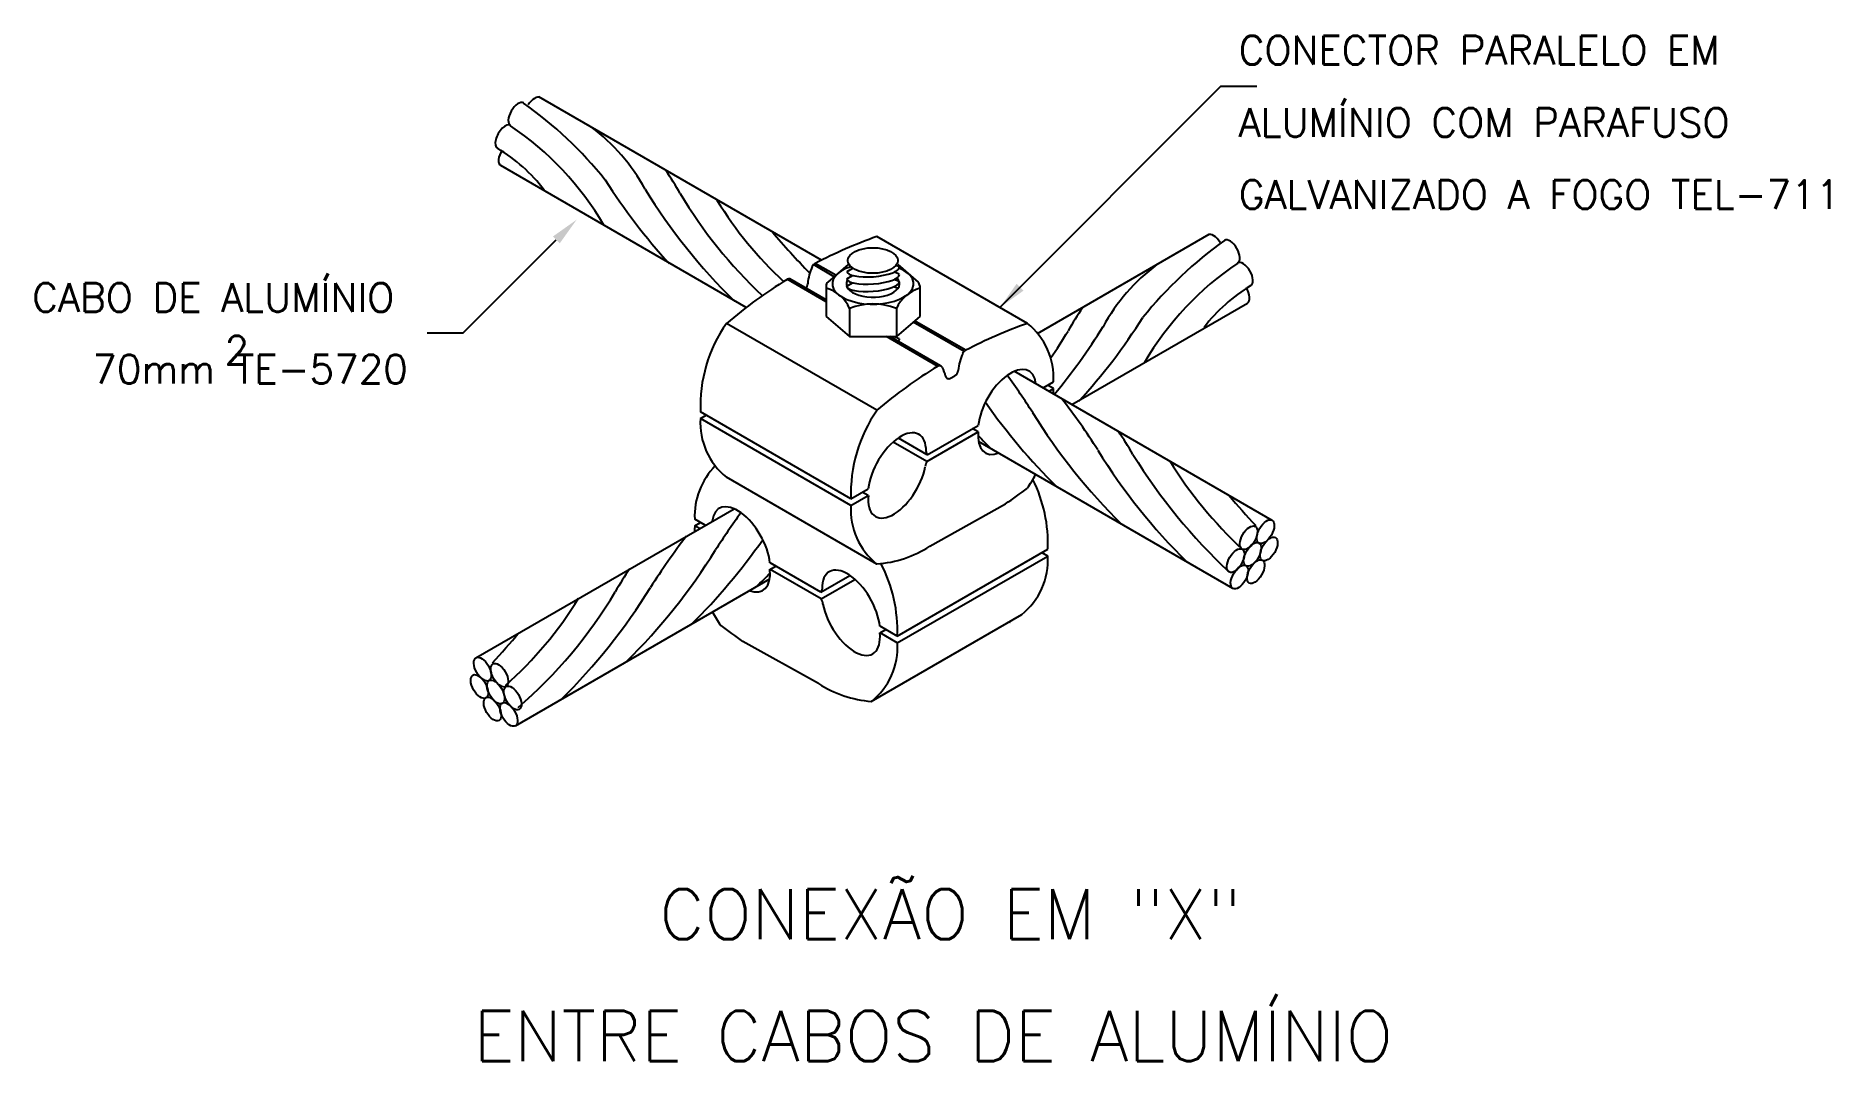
# Model space of a CAD drawing. Header units: millimetres. Extents: x -5749.9 to -5737.4, y -4666.4 to -4659.3.
import ezdxf
from ezdxf.enums import TextEntityAlignment as Align

# ---------------------------------------------------------------- set-up
doc = ezdxf.new("R2010")
doc.units = ezdxf.units.MM
doc.header["$LTSCALE"] = 10
doc.layers.add('Termotécnica', color=7, linetype='Continuous')
doc.styles.add('r140', font='romans.shx')
doc.styles.add('r80', font='romans.shx')

msp = doc.modelspace()

# ---------------------------------------------------------------- linework, layer by layer
at = {"layer": 'Termotécnica', "color": 2}
for p, q in [((-5744.414, -4660.819), (-5746.389, -4659.679)), ((-5741.626, -4659.606), (-5743.169, -4661.15)), ((-5741.626, -4659.606), (-5741.376, -4659.606)), ((-5744.941, -4661.149), (-5746.655, -4660.16)), ((-5746.919, -4661.33), (-5746.267, -4660.678)), ((-5742.907, -4661.331), (-5741.707, -4660.638)), ((-5744.228, -4660.85), (-5744.371, -4660.973)), ((-5743.883, -4660.85), (-5743.74, -4660.973)), ((-5744.238, -4660.95), (-5744.198, -4660.926)), ((-5744.237, -4660.899), (-5744.197, -4660.876)), ((-5743.873, -4660.918), (-5743.91, -4660.902)), ((-5743.873, -4660.969), (-5743.91, -4660.954)), ((-5743.873, -4660.867), (-5743.894, -4660.858)), ((-5744.382, -4660.998), (-5744.382, -4661.212)), ((-5744.238, -4661.001), (-5744.198, -4660.977)), ((-5743.882, -4661.017), (-5743.91, -4661.005)), ((-5743.729, -4660.998), (-5743.729, -4661.212)), ((-5744.382, -4661.212), (-5744.219, -4661.353)), ((-5744.219, -4661.157), (-5744.219, -4661.353)), ((-5743.892, -4661.157), (-5743.892, -4661.353)), ((-5743.729, -4661.212), (-5743.892, -4661.353)), ((-5742.668, -4661.828), (-5741.441, -4661.119)), ((-5746.919, -4661.33), (-5747.169, -4661.33)), ((-5744.219, -4661.353), (-5743.892, -4661.353)), ((-5743.873, -4661.369), (-5743.908, -4661.354)), ((-5741.268, -4662.636), (-5743.07, -4661.595)), ((-5741.543, -4663.112), (-5743.319, -4662.086)), ((-5746.828, -4663.595), (-5745.026, -4662.555)), ((-5746.553, -4664.071), (-5744.777, -4663.045))]:
    msp.add_line(p, q, dxfattribs=at)
at = {"layer": 'Termotécnica', "color": 1}
for p, q in [((-5742.977, -4661.261), (-5744.028, -4660.654)), ((-5744.315, -4660.925), (-5744.459, -4660.842)), ((-5744.382, -4661.11), (-5744.655, -4660.953)), ((-5744.382, -4661.097), (-5744.636, -4660.95)), ((-5744.327, -4660.935), (-5744.471, -4660.851)), ((-5744.537, -4661.021), (-5744.535, -4661.02)), ((-5744.028, -4661.867), (-5745.079, -4661.261)), ((-5743.42, -4661.458), (-5743.776, -4661.253)), ((-5743.408, -4661.449), (-5743.765, -4661.243)), ((-5743.604, -4661.56), (-5743.961, -4661.353)), ((-5743.585, -4661.557), (-5743.938, -4661.353)), ((-5743.514, -4661.644), (-5743.484, -4661.627)), ((-5742.868, -4661.711), (-5742.795, -4661.669)), ((-5742.795, -4661.716), (-5742.836, -4661.692)), ((-5742.828, -4661.734), (-5742.795, -4661.716)), ((-5744.21, -4662.486), (-5745.261, -4661.879)), ((-5745.261, -4661.926), (-5745.22, -4661.902)), ((-5744.21, -4662.532), (-5745.261, -4661.926)), ((-5743.677, -4662.178), (-5743.321, -4661.973)), ((-5743.679, -4662.226), (-5743.914, -4662.09)), ((-5743.677, -4662.178), (-5743.878, -4662.062)), ((-5743.679, -4662.226), (-5743.321, -4662.019)), ((-5743.321, -4662.019), (-5743.362, -4661.996)), ((-5744.028, -4662.941), (-5745.079, -4662.334)), ((-5744.21, -4662.486), (-5744.09, -4662.416)), ((-5744.21, -4662.532), (-5744.09, -4662.463)), ((-5744.09, -4662.463), (-5744.13, -4662.44)), ((-5743.659, -4662.817), (-5743.13, -4662.521)), ((-5745.227, -4662.67), (-5745.3, -4662.628)), ((-5745.3, -4662.675), (-5745.26, -4662.652)), ((-5745.268, -4662.694), (-5745.3, -4662.675)), ((-5743.886, -4663.445), (-5742.835, -4662.838)), ((-5744.419, -4663.137), (-5744.774, -4662.932)), ((-5744.774, -4662.979), (-5744.734, -4662.955)), ((-5744.417, -4663.185), (-5744.774, -4662.979)), ((-5743.886, -4663.492), (-5742.835, -4662.885)), ((-5742.835, -4662.885), (-5742.875, -4662.862)), ((-5744.419, -4663.137), (-5744.218, -4663.021)), ((-5744.417, -4663.185), (-5744.182, -4663.049)), ((-5744.068, -4663.9), (-5743.017, -4663.293)), ((-5743.097, -4663.349), (-5743.105, -4663.344)), ((-5743.886, -4663.445), (-5744.006, -4663.375)), ((-5744.006, -4663.422), (-5743.966, -4663.399)), ((-5743.886, -4663.492), (-5744.006, -4663.422)), ((-5744.437, -4663.776), (-5744.965, -4663.481))]:
    msp.add_line(p, q, dxfattribs=at)
for centre, radius, start, end in [((-5748.165, -4662.062), 2.874, 38.8107, 54.4824), ((-5747.77, -4661.644), 2.123, 30.2159, 56.1187), ((-5746.847, -4660.983), 1.369, 28.7723, 52.9563), ((-5747.271, -4661.028), 1.154, 37.1737, 59.0164), ((-5748.198, -4662.012), 3.251, 30.6583, 33.9883), ((-5742.348, -4657.987), 4.238, 212.4318, 222.3788), ((-5742.043, -4658.091), 4.24, 211.7897, 225.3353), ((-5742.544, -4658.645), 3.33, 210.883, 226.6663), ((-5742.878, -4659.017), 2.656, 211.4044, 227.2914), ((-5741.152, -4657.611), 4.698, 219.8113, 224.6002), ((-5742.909, -4663.806), 3.344, 109.5485, 117.6116), ((-5739.931, -4663.021), 2.874, 125.5176, 141.1893), ((-5744.437, -4660.883), 0.0467, 117.6116, 155.2292), ((-5741.249, -4661.943), 1.369, 127.0437, 151.2277), ((-5740.325, -4662.603), 2.123, 123.8813, 149.7841), ((-5742.909, -4663.806), 3.344, 121.4661, 130.4515), ((-5744.643, -4660.973), 0.0233, 74.3559, 121.4661), ((-5744.151, -4661.016), 0.362, 155.2292, 174.9543), ((-5744.558, -4660.98), 0.0467, 312.9914, 354.9543), ((-5740.824, -4661.987), 1.154, 120.9836, 142.8263), ((-5739.897, -4662.971), 3.251, 146.0117, 149.3417), ((-5745.748, -4658.947), 4.238, 317.6212, 327.5682), ((-5744.258, -4661.838), 1.003, 144.8753, 182.3452), ((-5741.858, -4664.412), 3.344, 109.5485, 117.6116), ((-5743.294, -4661.647), 0.5, 357.4329, 50.582), ((-5745.551, -4659.605), 3.33, 325.2367, 329.117), ((-5746.053, -4659.05), 4.24, 320.3221, 328.2103), ((-5743.1, -4661.622), 0.362, 155.2292, 174.9543), ((-5743.387, -4661.49), 0.0467, 117.6116, 155.2292), ((-5741.858, -4664.412), 3.344, 121.4661, 130.4515), ((-5743.592, -4661.58), 0.0233, 27.2456, 121.4661), ((-5743.809, -4661.692), 0.268, 13.3989, 27.2456), ((-5743.507, -4661.586), 0.0467, 300, 354.9543), ((-5743.526, -4661.624), 0.0233, 193.3989, 300), ((-5747.365, -4664.723), 5.258, 32.6958, 36.1153), ((-5743.822, -4661.75), 1.027, 359.7871, 1.8926), ((-5739.792, -4659.386), 4.24, 214.8861, 225.3353), ((-5746.91, -4664.985), 5.258, 32.6958, 37.4572), ((-5744.777, -4661.955), 0.485, 176.5372, 231.4777), ((-5743.207, -4662.445), 1.003, 144.8753, 182.3452), ((-5739.337, -4659.649), 4.24, 211.7897, 225.3353), ((-5740.247, -4659.124), 4.24, 223.5196, 225.3353), ((-5745.037, -4663.833), 3.251, 30.6583, 33.9883), ((-5743.61, -4662.268), 0.081, 148.5798, 175.2248), ((-5743.654, -4662.158), 0.0303, 177.0864, 221.9558), ((-5738.882, -4659.912), 4.24, 211.7897, 225.3353), ((-5738.838, -4660.079), 3.996, 211.6445, 226.8934), ((-5739.317, -4660.55), 3.147, 212.076, 226.6256), ((-5744.801, -4662.606), 0.5, 135.4461, 182.5671), ((-5743.822, -4661.826), 1.027, 325.3279, 331.4835), ((-5743.837, -4662.797), 1.003, 357.6548, 26.4132), ((-5746.008, -4658.374), 5.048, 304.7579, 306.9031), ((-5737.96, -4659.454), 4.698, 219.8113, 223.2285), ((-5740.73, -4665.682), 5.258, 143.8847, 147.3042), ((-5743.726, -4662.562), 0.485, 176.5372, 231.4777), ((-5744.274, -4662.709), 1.027, 178.1074, 180.2129), ((-5748.759, -4660.608), 4.24, 314.6647, 328.2103), ((-5741.185, -4665.945), 5.258, 142.5428, 147.3042), ((-5748.304, -4660.346), 4.24, 314.6647, 325.1139), ((-5744.09, -4662.142), 0.801, 274.4633, 302.5699), ((-5743.059, -4664.792), 3.251, 146.0117, 149.3417), ((-5744.888, -4663.404), 1.003, 357.6548, 27.6693), ((-5743.319, -4662.914), 0.485, 308.5223, 3.4628), ((-5749.214, -4660.871), 4.24, 314.6647, 328.2103), ((-5747.849, -4660.083), 4.24, 314.6647, 316.4804), ((-5748.379, -4661.796), 2.656, 311.4044, 328.5956), ((-5748.713, -4661.425), 3.33, 310.883, 329.117), ((-5744.441, -4663.117), 0.0303, 318.0442, 2.9136), ((-5744.486, -4663.227), 0.081, 4.7752, 31.4202), ((-5744.274, -4662.786), 1.027, 208.5165, 214.6721), ((-5743.274, -4663.8), 0.485, 68.5223, 69.8291), ((-5750.136, -4660.413), 4.698, 316.7715, 320.1887), ((-5742.088, -4659.334), 5.048, 233.0969, 235.2421), ((-5744.369, -4663.521), 0.485, 308.5223, 3.4628), ((-5744.005, -4663.101), 0.801, 237.4301, 265.5367)]:
    msp.add_arc(centre, radius, start, end, dxfattribs=at)
at = {"layer": 'Termotécnica', "color": 2}
for centre, radius, start, end in [((-5744.207, -4660.874), 0.0327, 123.7081, 130.8835), ((-5743.905, -4660.874), 0.0327, 49.1154, 60.8683), ((-5744.35, -4660.998), 0.0327, 130.8835, 180), ((-5743.762, -4660.998), 0.0327, 0, 49.1154), ((-5744.45, -4661.26), 0.253, 23.8935, 74.4182), ((-5743.661, -4661.259), 0.252, 105.499, 156.1892), ((-5744.056, -4661.561), 0.436, 67.9752, 112.0031)]:
    msp.add_arc(centre, radius, start, end, dxfattribs=at)
for centre, major_axis, ratio, start_param, end_param in [((-5746.541, -4659.802), (0.046, 0.0796), 0.509483, 0, 3.139239), ((-5746.426, -4659.764), (0.046, 0.0796), 0.509483, 0, 1.517429), ((-5746.632, -4659.959), (0.046, 0.0796), 0.509483, 0, 3.141593), ((-5746.609, -4660.08), (0.046, 0.0796), 0.509483, 1.500018, 3.141593), ((-5741.67, -4660.723), (-0.046, 0.0796), 0.509483, 4.765756, 6.283185), ((-5741.555, -4660.761), (-0.046, 0.0796), 0.509483, 3.143946, 6.283185), ((-5741.464, -4660.918), (-0.046, 0.0796), 0.509483, 3.141593, 6.283185), ((-5744.056, -4660.985), (0.284, 0), 0.500279, -4.143729, 0.868466), ((-5744.056, -4660.985), (-0.186, 0), 0.500279, -0.269564, 3.596738), ((-5741.487, -4661.04), (-0.046, 0.0796), 0.509483, 3.141593, 4.783167)]:
    msp.add_ellipse(centre, major_axis=major_axis, ratio=ratio, start_param=start_param, end_param=end_param, dxfattribs=at)
for centre, major_axis in [((-5744.057, -4660.822), (-0.175, 0)), ((-5741.432, -4662.758), (-0.0459, -0.0796)), ((-5741.314, -4662.715), (-0.0459, -0.0796)), ((-5741.523, -4662.917), (-0.0459, -0.0796)), ((-5741.406, -4662.874), (-0.0459, -0.0796)), ((-5741.291, -4662.836), (-0.0459, -0.0796)), ((-5741.497, -4663.032), (-0.0459, -0.0796)), ((-5741.382, -4662.994), (-0.0459, -0.0796)), ((-5746.782, -4663.675), (0.0459, -0.0796)), ((-5746.804, -4663.796), (0.0459, -0.0796)), ((-5746.664, -4663.717), (0.0459, -0.0796)), ((-5746.69, -4663.834), (0.0459, -0.0796)), ((-5746.572, -4663.876), (0.0459, -0.0796)), ((-5746.713, -4663.953), (0.0459, -0.0796)), ((-5746.599, -4663.991), (0.0459, -0.0796))]:
    msp.add_ellipse(centre, major_axis=major_axis, ratio=0.509483, dxfattribs=at)
at = {"layer": 'Termotécnica', "color": 1}
for centre, major_axis, ratio, start_param, end_param in [((-5744.056, -4660.985), (-0.184, -0.015), 0.281547, 0, 3.124318), ((-5744.055, -4660.883), (-0.184, -0.015), 0.281547, 0, 3.124318), ((-5744.055, -4660.934), (-0.184, -0.015), 0.281547, 0, 3.124318), ((-5744.055, -4661.334), (-0.184, -0.015), 0.279135, 2.330951, 2.481543), ((-5744.055, -4661.385), (-0.184, -0.015), 0.279135, 2.802047, 3.166227), ((-5743.119, -4661.856), (0.152, 0.263), 0.509483, 5.681693, 8.583565), ((-5743.887, -4662.299), (0.152, 0.263), 0.509483, 5.548093, 8.583565), ((-5743.119, -4661.902), (-0.152, -0.263), 0.509483, 5.435424, 6.847304), ((-5743.887, -4662.346), (-0.152, -0.263), 0.509483, -0.847762, 2.170176), ((-5744.977, -4662.815), (-0.152, 0.263), 0.509483, -2.30038, 0.601492), ((-5744.977, -4662.862), (0.152, -0.263), 0.509483, -0.564119, 0.847762), ((-5744.209, -4663.258), (-0.152, 0.263), 0.509483, -2.30038, 0.735093), ((-5744.209, -4663.305), (0.152, -0.263), 0.509483, 4.11301, 7.130947)]:
    msp.add_ellipse(centre, major_axis=major_axis, ratio=ratio, start_param=start_param, end_param=end_param, dxfattribs=at)
at = {"layer": 'Termotécnica', "color": 2}
for points in [[(-5746.29, -4660.654), (-5746.243, -4660.702), (-5746.125, -4660.537)], [(-5743.052, -4660.984), (-5743.004, -4661.032), (-5743.169, -4661.15)]]:
    msp.add_solid(points, dxfattribs=at)

# ---------------------------------------------------------------- texts
at = {"layer": 'Termotécnica', "color": 2, "style": 'r80'}
for s, p in [('CONECTOR PARALELO EM ', (-5741.502, -4659.354)), ('ALUMÍNIO COM PARAFUSO', (-5741.502, -4659.858)), ('GALVANIZADO A FOGO TEL-711', (-5741.501, -4660.362))]:
    msp.add_text(s, height=0.2, dxfattribs=at).set_placement(p, align=Align.MIDDLE_LEFT)
for s, p in [('CABO DE ALUMÍNIO', (-5749.927, -4661.18)), ('2', (-5748.584, -4661.549)), ('70mm TE-5720', (-5749.507, -4661.68))]:
    msp.add_text(s, height=0.2, dxfattribs=at).set_placement(p)
at = {"layer": 'Termotécnica', "color": 5, "style": 'r140'}
for s, p in [(' CONEXÃO EM "X"', (-5743.635, -4665.665)), ('ENTRE CABOS DE ALUMÍNIO', (-5743.635, -4666.516))]:
    msp.add_text(s, height=0.35, dxfattribs=at).set_placement(p, align=Align.BOTTOM_CENTER)

doc.saveas('drawing.dxf')
